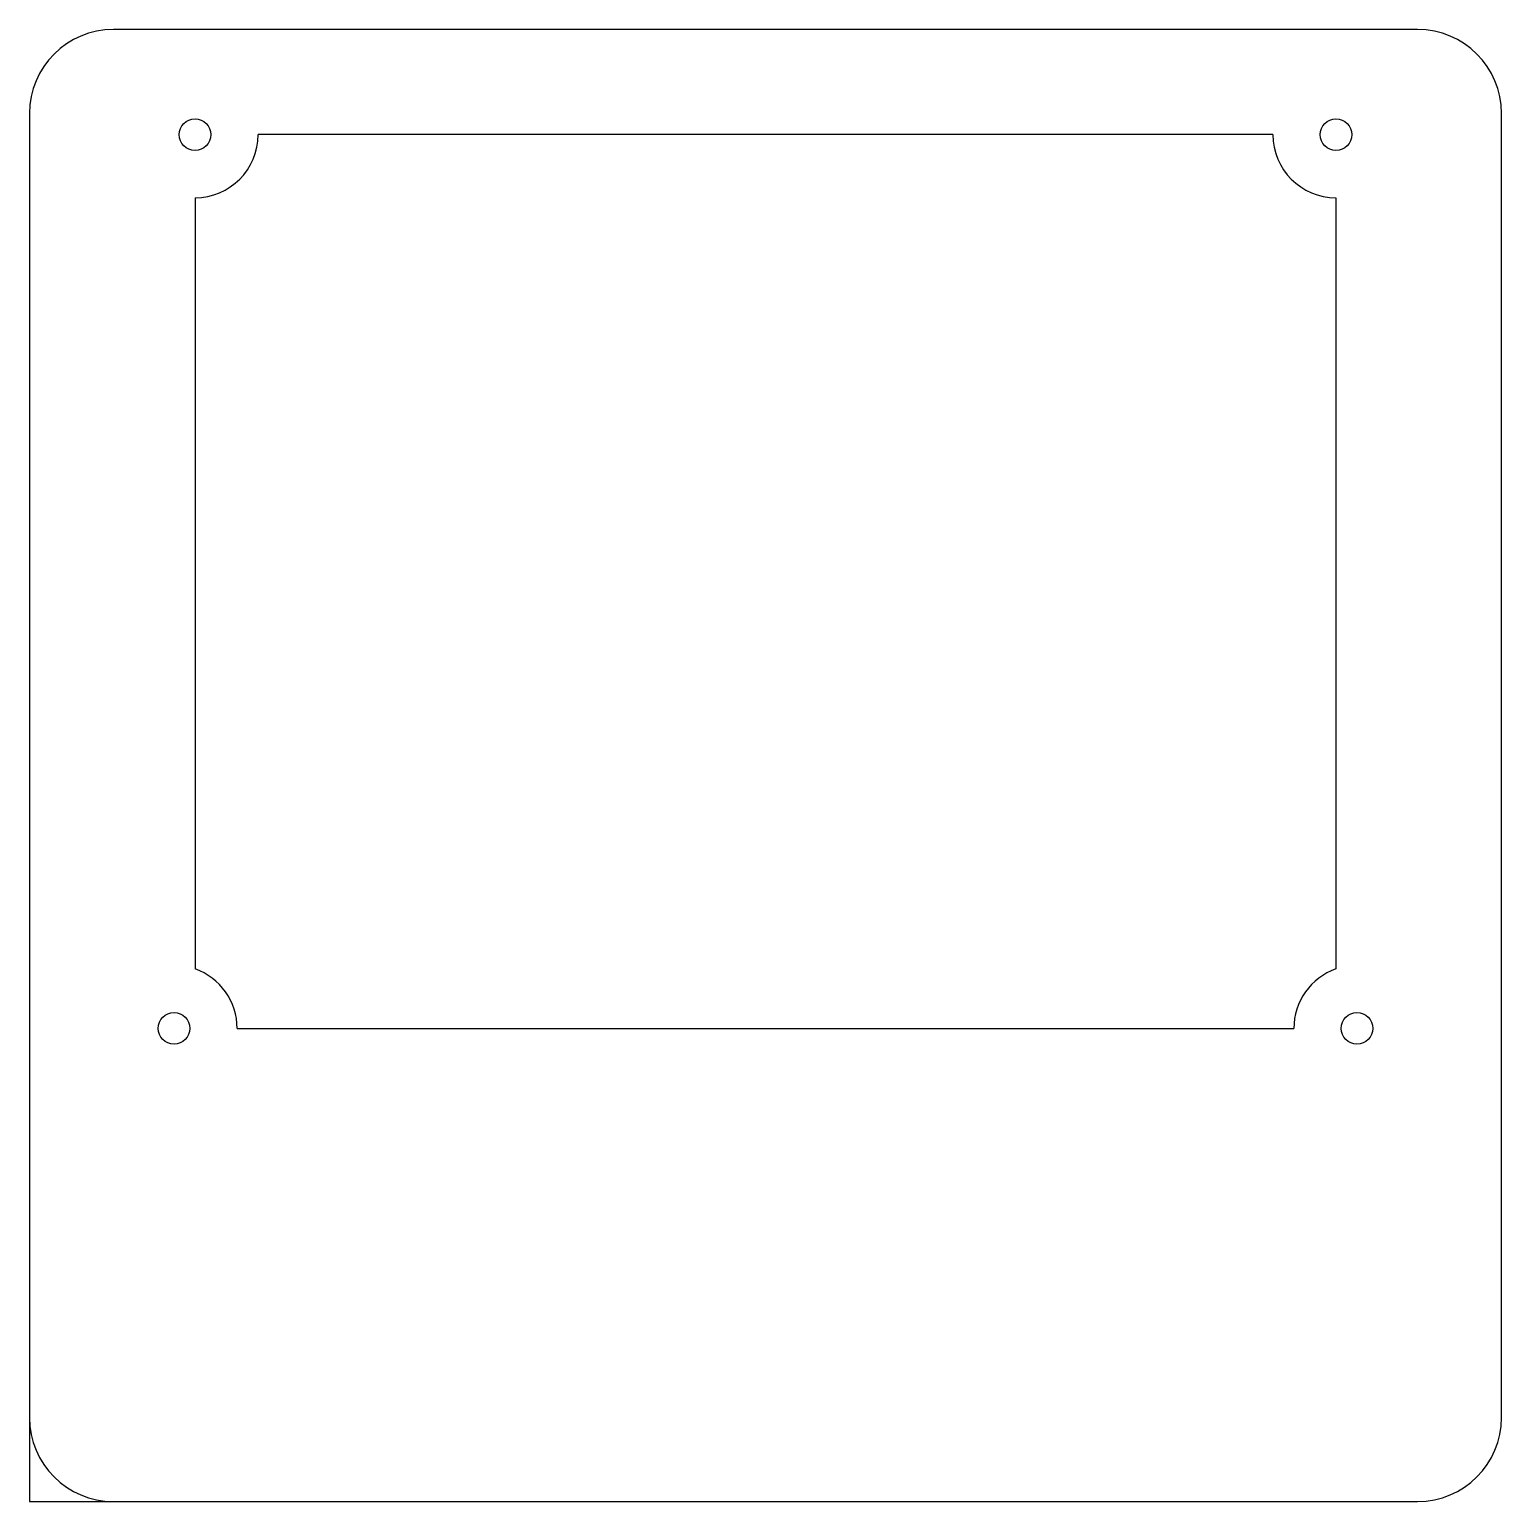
# Model space of a CAD drawing. Header units: millimetres. Extents: x 0 to 280, y 0 to 280.
import ezdxf

# ---------------------------------------------------------------- set-up
doc = ezdxf.new("R2010")
doc.units = ezdxf.units.MM
doc.layers.get('0').update_dxf_attribs({"linetype": 'CONTINUOUS', "lineweight": 25, "true_color": 0x000000})

msp = doc.modelspace()

# ---------------------------------------------------------------- linework, layer by layer
for p, q in [((264, 280), (16, 280)), ((0, 264), (0, 0)), ((280, 16), (280, 264)), ((0, 260), (0, 16)), ((236.5, 260), (43.5, 260)), ((31.5, 248), (31.5, 101.31)), ((248.5, 248), (248.5, 101.31)), ((39.5, 90), (240.5, 90)), ((0, 0), (264, 0))]:
    msp.add_line(p, q)
for centre in [(31.5, 260), (248.5, 260), (27.5, 90), (252.5, 90)]:
    msp.add_circle(centre, 3)
for centre, radius, start, end in [((16, 264), 16, 90, 180), ((264, 264), 16, 0, 90), ((31.5, 260), 12, 270, 0), ((248.5, 260), 12, 180, 270), ((27.5, 90), 12, 0, 70.5288), ((252.5, 90), 12, 109.4712, 180), ((16, 16), 16, 180, 270), ((264, 16), 16, 270, 360)]:
    msp.add_arc(centre, radius, start, end)

doc.saveas('drawing.dxf')
